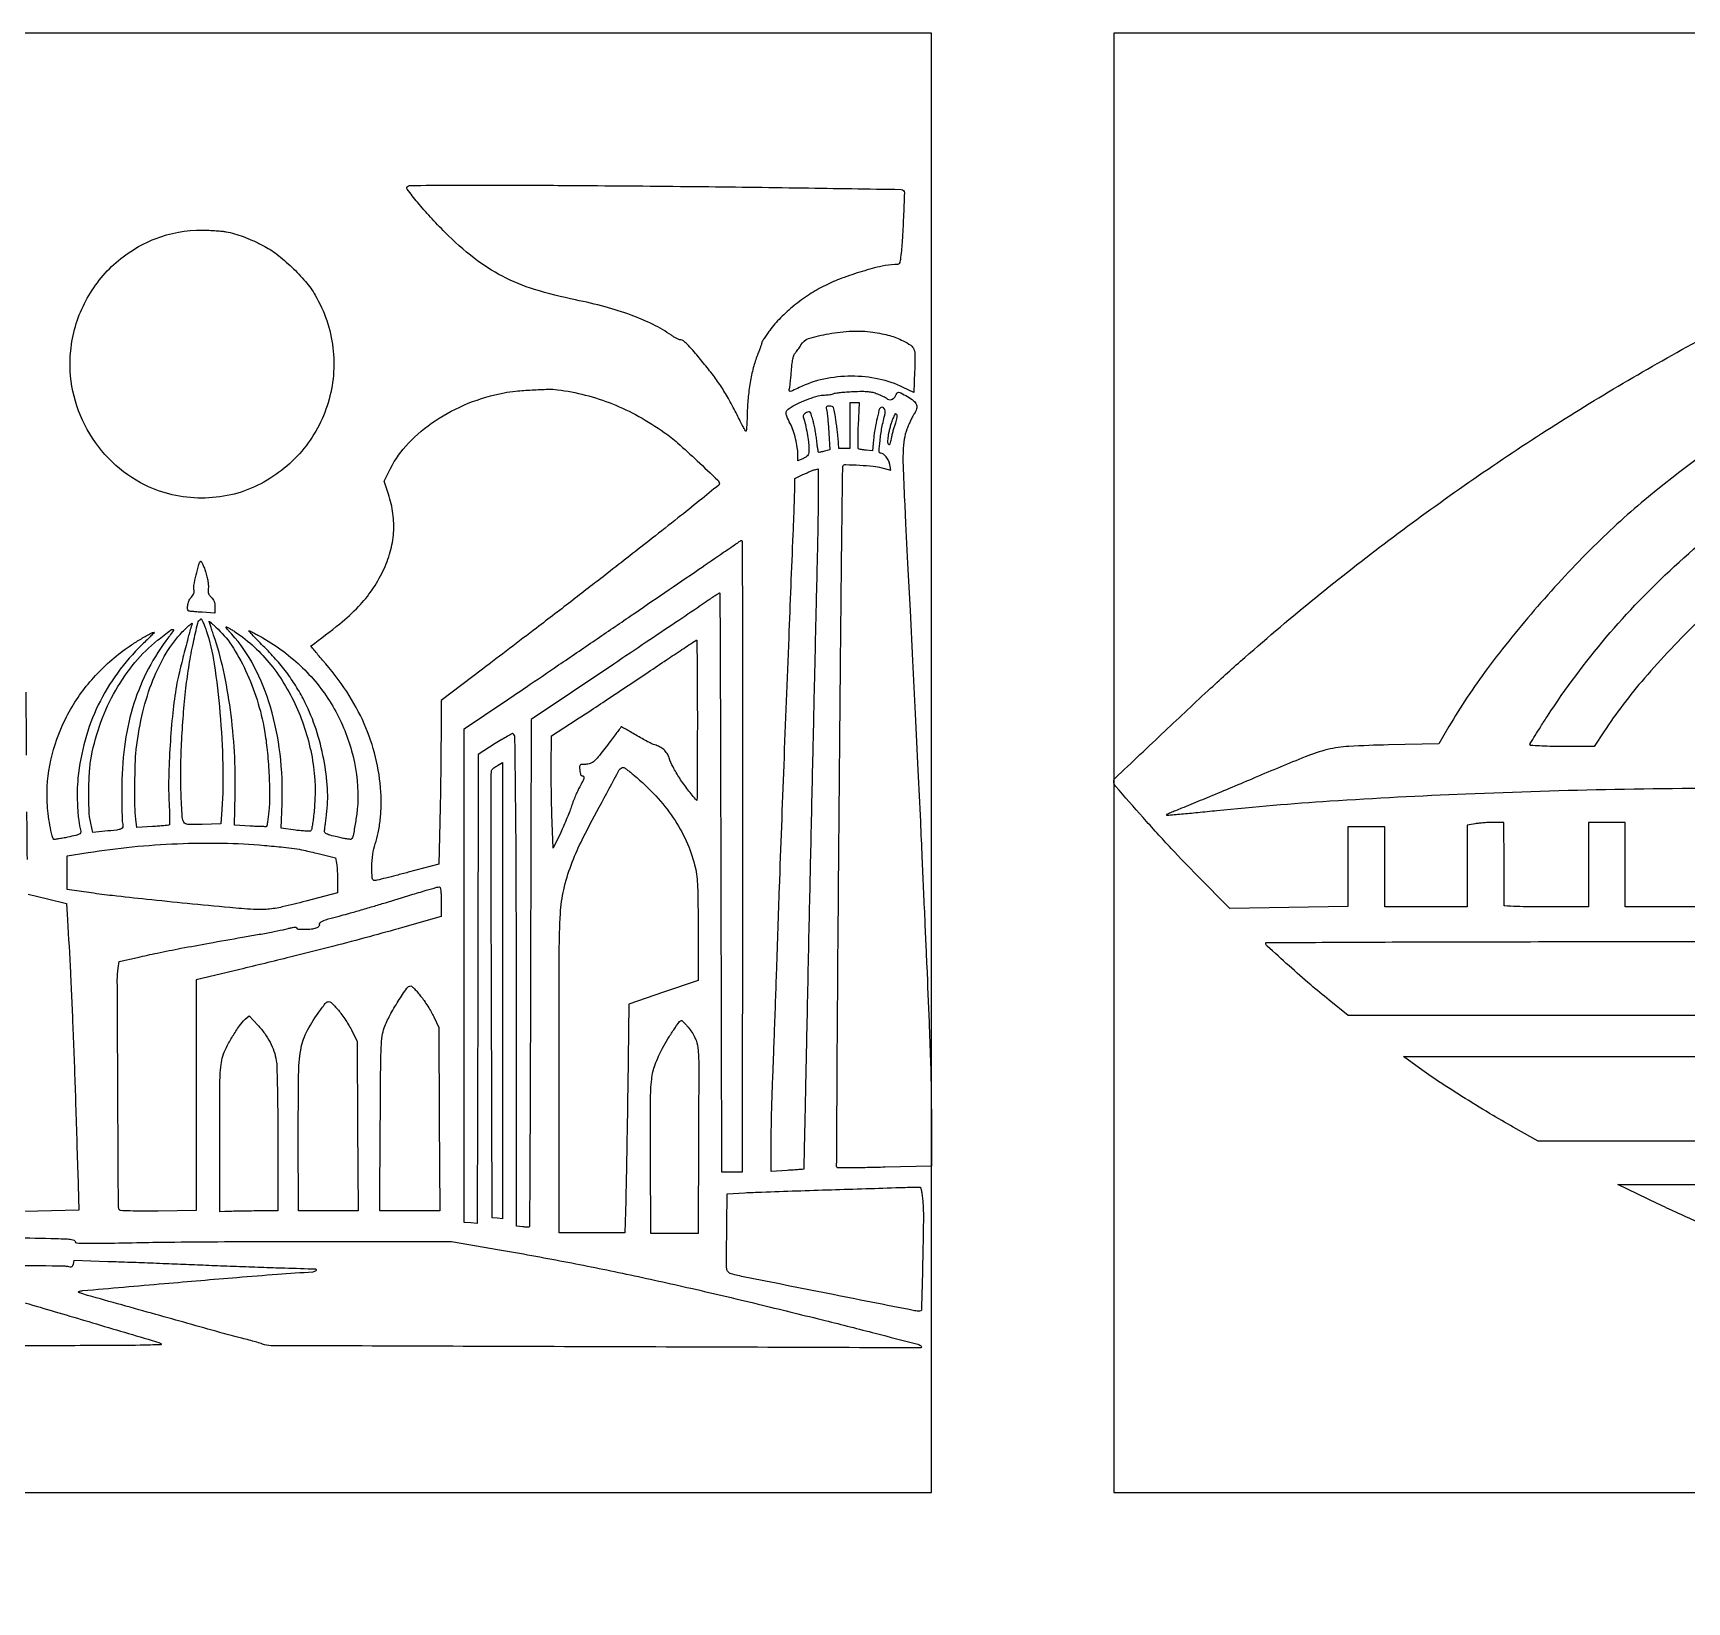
# Model space of a CAD drawing. Header units: millimetres. Extents: x 7 to 202, y 10 to 284.
# Drawn here: x 52.87 to 98.21, y 99 to 142 of the extents above; entities that cross this region are included whole.
import ezdxf

# ---------------------------------------------------------------- set-up
doc = ezdxf.new("R2010")
doc.units = ezdxf.units.MM
doc.layers.add('CUT', color=1, linetype='Continuous')
doc.layers.add('ENGRAVE', color=7, linetype='Continuous')

msp = doc.modelspace()

# ---------------------------------------------------------------- linework, layer by layer
at = {"layer": 'CUT'}
for points in [[(7.5, 102), (77.5, 102), (77.5, 142), (7.5, 142)], [(82.5, 102), (152.5, 102), (152.5, 142), (82.5, 142)]]:
    msp.add_lwpolyline(points, close=True, dxfattribs=at)
at = {"layer": 'ENGRAVE', "extrusion": (0, 0, -1)}
for points in [[(-32.411, 127.361, -0.000002), (-32.398, 124.768, -0.000205)], [(-48.386, 108.961, 0.000371), (-52.359, 108.977, 0.008532), (-53.495, 108.961, 0.004164), (-53.78, 108.95, 0.026624), (-53.923, 108.936, 0.059185), (-54, 108.914, 0.303967), (-54.023, 108.879, -0.395619), (-54.059, 108.841, -0.011395), (-54.306, 108.831, -0.008747), (-54.732, 108.83, -0.000954), (-55.714, 108.848, 0.00264), (-56.593, 108.862, 0.000802), (-57.927, 108.873, 0.000803), (-59.421, 108.881, 0.000876), (-60.872, 108.883), (-64.34, 108.883), (-65.654, 108.654, 0.004207), (-67.425, 108.331, 0.004631), (-69.135, 107.987, 0.004418), (-70.908, 107.597, 0.003229), (-72.869, 107.134, 0.001303), (-74.585, 106.713, 0.002487), (-75.961, 106.364, 0.000529), (-77.128, 106.061, 0.133013), (-77.22, 106.008, 0.669719), (-77.201, 105.963, 0.000018), (-68.269, 105.993, 0.000035), (-59.395, 106.023, 0.092839), (-59.156, 106.069, -0.022414), (-59.085, 106.093, -0.00281), (-58.93, 106.137, -0.003302), (-58.744, 106.188, -0.002733), (-58.546, 106.239, 0.005757), (-57.986, 106.388, 0.000316), (-56.234, 106.878, 0.000119), (-54.364, 107.402, 0.017991), (-54.152, 107.47, 0.040548), (-54.13, 107.48, 0.139874), (-54.119, 107.491, 0.298244), (-54.12, 107.501, 0.144356), (-54.131, 107.509, 0.06465), (-54.235, 107.531, 0.000073), (-56.471, 107.726, 0.000711), (-58.46, 107.896, 0.003621), (-59.567, 107.981, -0.000707), (-60.548, 108.051, -0.14948), (-60.636, 108.085, -0.699696), (-60.625, 108.117, -0.001062), (-59.774, 108.144, 0.001304), (-59.276, 108.16, 0.000579), (-58.62, 108.183, 0.000574), (-57.925, 108.21, 0.000775), (-57.297, 108.235, -0.000645), (-56.676, 108.261, -0.000509), (-56.004, 108.287, -0.000515), (-55.38, 108.31, -0.001276), (-54.923, 108.325), (-53.992, 108.354), (-53.967, 108.258, 0.052298), (-53.949, 108.208, 0.168796), (-53.924, 108.184, 0.136684), (-53.886, 108.178, 0.030087), (-53.821, 108.189, -0.053625), (-53.724, 108.201, -0.000145), (-52.388, 108.217, -0.000889)], [(-98.839, 118.048), (-97.681, 118.048), (-96.524, 118.048), (-96.524, 119.207), (-96.524, 120.366), (-96.019, 120.366), (-95.514, 120.366), (-95.514, 119.207), (-95.514, 118.048), (-94.355, 118.048, 0.003606), (-93.911, 118.052, 0.006064), (-93.539, 118.061, 0.001493), (-93.218, 118.075, 0.447397), (-93.203, 118.093, -0.03894), (-93.206, 118.128, -0.00023), (-93.206, 118.452, -0.000965), (-93.205, 118.821, -0.000614), (-93.203, 119.252), (-93.196, 120.366), (-92.914, 120.365, -0.010606), (-92.79, 120.362, -0.007335), (-92.649, 120.354, -0.0074), (-92.514, 120.342, -0.015033), (-92.409, 120.328), (-92.186, 120.291), (-92.186, 119.17), (-92.186, 118.048), (-91.057, 118.048), (-89.928, 118.048), (-89.928, 119.148), (-89.928, 120.247), (-89.423, 120.247), (-88.918, 120.247), (-88.918, 119.153), (-88.918, 118.06), (-87.298, 118.033), (-85.679, 118.007), (-84.788, 118.906, 0.008136), (-84.075, 119.649, 0.005853), (-83.302, 120.501, 0.001493), (-82.55, 121.355, 0.181739), (-82.5, 121.488, 0.20578), (-82.539, 121.579, 0.000302), (-83.896, 122.865, 0.002739), (-85.153, 124.041, 0.006692), (-86.095, 124.89, 0.018531), (-90.039, 128.099, 0.018287), (-94.226, 131.022, 0.018807), (-98.483, 133.546, 0.023204)], [(-100.749, 131.813, -0.037701), (-97.158, 129.29, -0.024005), (-95.65, 127.924, -0.017934), (-94.119, 126.285, -0.018137), (-92.738, 124.573, -0.028113), (-91.688, 122.992), (-91.41, 122.519), (-90.03, 122.49, -0.008645), (-88.946, 122.448, -0.046182), (-88.361, 122.361, -0.036233), (-87.745, 122.162, -0.004009), (-86.378, 121.595, 0.000744), (-85.738, 121.324, 0.000867), (-85.128, 121.069, 0.000767), (-84.612, 120.855, 0.005252), (-84.357, 120.752, -0.00448), (-84.192, 120.687, -0.007705), (-84.057, 120.629, -0.002595), (-83.944, 120.578, -0.522627), (-83.942, 120.567, -0.222203), (-83.959, 120.561, -0.000229), (-84.355, 120.597, -0.002098), (-84.8, 120.639, -0.001279), (-85.324, 120.692, 0.009849), (-88.425, 120.953, 0.005753), (-92.15, 121.15, 0.00537), (-96.237, 121.274, 0.004893), (-100.454, 121.316, 0.008827)], [(-98.537, 125.897, -0.0205), (-97.048, 124.317, -0.033163), (-95.933, 122.846), (-95.669, 122.446), (-94.789, 122.446, 0.005204), (-94.452, 122.449, 0.008661), (-94.168, 122.46, 0.002986), (-93.928, 122.475, 0.394607), (-93.909, 122.495, 0.13695), (-93.919, 122.529, 0.001407), (-94.051, 122.746, 0.004406), (-94.207, 122.995, 0.002831), (-94.392, 123.282, 0.062229), (-97.866, 127.379, 0.052882), (-102.426, 130.756, 0.051263)], [(-51.099, 109.717, 0.000012), (-51.094, 111.935, 0.000462)], [(-104.832, 115.077), (-96.877, 115.077), (-88.923, 115.077), (-88.4, 115.496, 0.008847), (-87.898, 115.913, 0.005029), (-87.305, 116.434, 0.00107), (-86.703, 116.977, 0.184758), (-86.664, 117.053, 0.44372), (-86.681, 117.071, 0.000023), (-89.382, 117.085, 0.000753), (-92.371, 117.094, 0.000451), (-95.922, 117.098), (-105.185, 117.098)], [(-52.673, 123.938, -0.000476), (-52.681, 122.206, -0.000662)], [(-52.692, 120.655, -0.000402), (-52.704, 119.348, -0.008525)], [(-52.739, 118.398), (-53.262, 118.27), (-53.786, 118.141), (-53.814, 117.691, 0.002863), (-53.893, 116.249, 0.00222), (-53.963, 114.679, 0.001919), (-54.029, 112.889, 0.001168), (-54.093, 110.774), (-54.122, 109.736), (-52.626, 109.704, 0.001436)], [(-117.497, 111.631), (-94.138, 111.631), (-93.533, 111.965, 0.008734), (-92.897, 112.332, 0.004855), (-92.135, 112.799, 0.004805), (-91.403, 113.267, 0.012002), (-90.881, 113.627), (-90.438, 113.948), (-99.08, 113.948)]]:
    msp.add_lwpolyline(points, format="xyb", dxfattribs=at)
for points in [[(-67.722, 137.824, 0.000824), (-71.031, 137.795, 0.001184), (-73.961, 137.757, 0.000075), (-76.667, 137.716, 0.194896), (-76.735, 137.687, 0.208897), (-76.76, 137.621, 0.001224), (-76.733, 136.949, 0.00557), (-76.699, 136.317, 0.014253), (-76.656, 135.86, 0.012953), (-76.637, 135.734, 0.123266), (-76.615, 135.684, 0.188362), (-76.576, 135.661, 0.038592), (-76.494, 135.654, -0.056389), (-76.148, 135.613, -0.014612), (-75.605, 135.468, -0.015535), (-75.041, 135.28, -0.027719), (-74.592, 135.086, -0.02811), (-74.153, 134.834, -0.026066), (-73.734, 134.53, -0.026834), (-73.362, 134.194, -0.036341), (-73.067, 133.851, -0.006197), (-72.983, 133.735, -0.009049), (-72.912, 133.63, -0.00517), (-72.855, 133.541, -0.13997), (-72.848, 133.514, 0.079211), (-72.843, 133.488, 0.004842), (-72.817, 133.41, 0.007113), (-72.784, 133.319, 0.005199), (-72.744, 133.218, -0.030494), (-72.63, 132.876, -0.020447), (-72.539, 132.474, -0.019577), (-72.477, 132.042, -0.020135), (-72.45, 131.611, 0.004039), (-72.444, 131.411, 0.006718), (-72.435, 131.242, 0.001807), (-72.425, 131.098, 0.392828), (-72.416, 131.089, 0.272544), (-72.403, 131.097, 0.001652), (-72.335, 131.221, 0.006087), (-72.258, 131.366, 0.003765), (-72.17, 131.538, -0.011566), (-71.957, 131.944, -0.017057), (-71.749, 132.289, -0.017331), (-71.521, 132.615, -0.012513), (-71.245, 132.963, -0.002812), (-70.955, 133.307, -0.018056), (-70.801, 133.474, -0.034381), (-70.7, 133.563, -0.165102), (-70.628, 133.588, 0.09879), (-70.59, 133.595, 0.017779), (-70.524, 133.626, 0.018565), (-70.448, 133.667, 0.015851), (-70.371, 133.717, -0.036588), (-69.868, 134.011, -0.025689), (-69.265, 134.27, -0.022671), (-68.559, 134.495, -0.015728), (-67.743, 134.687, 0.024697), (-66.617, 134.974, 0.044618), (-65.737, 135.333, 0.046808), (-64.963, 135.83, 0.030376), (-64.166, 136.536, 0.010697), (-63.762, 136.958, 0.013925), (-63.412, 137.362, 0.006689), (-63.126, 137.72, 0.377897), (-63.131, 137.799, 0.197198), (-63.191, 137.824, 0.000295), (-64.416, 137.832, 0.002122), (-65.863, 137.833, 0.001016)], [(-58.155, 136.556, 0.020575), (-58.394, 136.499, 0.019801), (-58.631, 136.422, 0.017737), (-58.884, 136.318, 0.011183), (-59.171, 136.18, 0.046398), (-59.55, 135.94, 0.025972), (-59.964, 135.585, 0.025938), (-60.341, 135.188, 0.044446), (-60.605, 134.815, 0.102456), (-61.09, 133.376, 0.103962), (-60.96, 131.87, 0.103726), (-60.234, 130.542, 0.101545), (-59.03, 129.605, 0.059661), (-58.289, 129.343, 0.055529), (-57.488, 129.255, 0.055454), (-56.686, 129.345, 0.059162), (-55.942, 129.609, 0.077087), (-55.035, 130.247, 0.074631), (-54.353, 131.136, 0.074636), (-53.961, 132.186, 0.077116), (-53.901, 133.293, 0.091313), (-54.276, 134.585, 0.0916), (-55.086, 135.657, 0.092575), (-56.217, 136.361, 0.095722), (-57.512, 136.598, 0.006971), (-57.699, 136.594, 0.006824), (-57.888, 136.584, 0.006744), (-58.053, 136.571, 0.025459)], [(-75.889, 133.804, 0.013419), (-76.141, 133.761, 0.020759), (-76.355, 133.71, 0.023161), (-76.545, 133.646, 0.024924), (-76.724, 133.566, 0.035141), (-76.932, 133.442, 0.151804), (-77.019, 133.329, 0.091814), (-77.049, 133.158, 0.008506), (-77.039, 132.726), (-77.014, 132.145), (-76.729, 132.285, -0.062547), (-76.056, 132.518, -0.052295), (-75.304, 132.596, -0.052171), (-74.55, 132.516, -0.061487), (-73.872, 132.282, 0.003885), (-73.694, 132.197, 0.060858), (-73.63, 132.175, 0.368381), (-73.607, 132.189, 0.150487), (-73.604, 132.229, -0.029478), (-73.615, 132.284, -0.003169), (-73.63, 132.415, -0.003889), (-73.646, 132.57, -0.003122), (-73.661, 132.738, 0.008244), (-73.683, 132.955, 0.028986), (-73.707, 133.092, 0.045875), (-73.739, 133.186, 0.080912), (-73.784, 133.255, -0.018459), (-73.821, 133.299, -0.012094), (-73.86, 133.352, -0.012171), (-73.897, 133.406, -0.022765), (-73.923, 133.451, 0.20218), (-74.134, 133.627, 0.029739), (-74.686, 133.761, 0.033233), (-75.32, 133.831, 0.046217)], [(-67.248, 132.226, 0.032462), (-68.011, 132.08, 0.031872), (-68.753, 131.837, 0.031137), (-69.475, 131.495, 0.028026), (-70.175, 131.055, 0.026427), (-70.542, 130.765, 0.007552), (-71.08, 130.276, 0.00241), (-71.64, 129.747, 0.204895), (-71.685, 129.641, 0.226138), (-71.67, 129.611, 0.000292), (-71.144, 129.185, 0.002386), (-70.549, 128.709, 0.001457), (-69.843, 128.152, 0.00063), (-68.614, 127.192, 0.001402), (-67.676, 126.464, 0.001253), (-66.672, 125.694, 0.000411), (-65.19, 124.566), (-64.06, 123.708), (-64.054, 122.606, 0.001483), (-64.05, 122.102, 0.000846), (-64.043, 121.493, 0.000845), (-64.033, 120.88, 0.001402), (-64.022, 120.363), (-63.995, 119.222), (-63.155, 118.998, 0.001768), (-62.828, 118.913, 0.002606), (-62.54, 118.84, 0.0012), (-62.294, 118.78, 0.049581), (-62.24, 118.772, 0.401252), (-62.17, 118.834, 0.02332), (-62.158, 119.146, 0.030128), (-62.183, 119.493, 0.050375), (-62.25, 119.778, -0.033749), (-62.332, 120.081, -0.021537), (-62.387, 120.442, -0.020793), (-62.414, 120.826, -0.02306), (-62.407, 121.197, -0.043338), (-62.26, 122.157, -0.044495), (-61.95, 123.069, -0.0424), (-61.468, 123.949, -0.033189), (-60.807, 124.815, 0.003446), (-60.681, 124.961, 0.00577), (-60.578, 125.086, 0.001341), (-60.49, 125.195, 0.427051), (-60.491, 125.205, -0.011608), (-61.278, 125.81, -0.031507), (-61.796, 126.285, -0.04139), (-62.164, 126.737, -0.038358), (-62.463, 127.255, -0.042844), (-62.662, 127.781, -0.051084), (-62.754, 128.304, -0.051773), (-62.737, 128.828, -0.046001), (-62.614, 129.359), (-62.497, 129.714), (-62.672, 130.068, 0.077486), (-63.16, 130.758, 0.05337), (-63.897, 131.372, 0.050259), (-64.801, 131.852, 0.049958), (-65.784, 132.142, 0.023767), (-66.101, 132.187, 0.008886), (-66.55, 132.22, 0.008218), (-66.99, 132.238, 0.036779)], [(-76.02, 132.113, 0.009124), (-76.103, 132.078, 0.011023), (-76.18, 132.043, 0.009744), (-76.243, 132.011, 0.070864), (-76.27, 131.991, -0.130716), (-76.332, 131.956, -0.131297), (-76.403, 131.956, -0.12038), (-76.47, 131.993, -0.099505), (-76.517, 132.058, 0.04166), (-76.561, 132.137, 0.267498), (-76.6, 132.156, 0.108403), (-76.659, 132.139, 0.004998), (-76.842, 132.036, 0.040316), (-77.009, 131.922, 0.127829), (-77.088, 131.814, 0.167739), (-77.094, 131.7, 0.083787), (-77.03, 131.568, -0.032743), (-76.987, 131.499, -0.010326), (-76.933, 131.391, -0.010264), (-76.877, 131.268, -0.011215), (-76.828, 131.146, -0.050387), (-76.753, 130.867, -0.032637), (-76.722, 130.535, -0.016902), (-76.725, 130.03, -0.002848), (-76.768, 129.065), (-76.793, 128.555), (-76.848, 127.465), (-76.913, 126.173), (-76.982, 124.8, 0.00033), (-77.054, 123.344, 0.000277), (-77.129, 121.799, 0.000279), (-77.196, 120.388, 0.00077), (-77.241, 119.394, -0.000029), (-77.277, 118.563, -0.000027), (-77.315, 117.703, -0.000027), (-77.349, 116.934, -0.000085), (-77.371, 116.422, 0.000885), (-77.436, 114.889, 0.002704), (-77.473, 113.849, 0.003698), (-77.492, 113.006, 0.003568), (-77.499, 112.153), (-77.5, 110.943), (-76.227, 110.913, 0.001437), (-75.737, 110.903, 0.002313), (-75.32, 110.898, 0.000395), (-74.951, 110.895, 0.140827), (-74.924, 110.902, 0.261668), (-74.901, 110.945, 0.000043), (-74.917, 113.714, 0.000657), (-74.944, 117.492, 0.00014), (-75.002, 124.068, 0.000293), (-75.024, 126.39, 0.000486), (-75.046, 128.348, 0.000014), (-75.068, 130.121, 0.180276), (-75.076, 130.142, 0.222406), (-75.149, 130.173, 0.005118), (-75.536, 130.157, 0.011414), (-75.907, 130.13, 0.043134), (-76.137, 130.088), (-76.388, 130.018), (-76.36, 130.177, -0.071569), (-76.325, 130.281, -0.053601), (-76.259, 130.383, -0.056459), (-76.182, 130.46, -0.160438), (-76.111, 130.485, 0.421266), (-76.066, 130.534, 0.013819), (-76.09, 130.829, 0.020137), (-76.143, 131.185, 0.015094), (-76.23, 131.573, -0.11491), (-76.231, 131.649, -0.124161), (-76.199, 131.715, -0.179559), (-76.149, 131.744, -0.240381), (-76.099, 131.728, -0.139275), (-76.062, 131.661, -0.005127), (-75.998, 131.377, -0.010286), (-75.942, 131.086, -0.020216), (-75.912, 130.852), (-75.885, 130.551), (-75.712, 130.566, 0.010226), (-75.644, 130.573, 0.012529), (-75.58, 130.583, 0.011038), (-75.527, 130.594, 0.082925), (-75.503, 130.603, 0.25412), (-75.49, 130.627, 0.003616), (-75.487, 130.801, 0.008981), (-75.489, 131.006, 0.005673), (-75.498, 131.245), (-75.529, 131.865), (-75.394, 131.865), (-75.26, 131.865), (-75.26, 131.24), (-75.26, 130.615), (-75.113, 130.615), (-74.965, 130.615), (-74.94, 130.906, -0.005561), (-74.927, 131.039, -0.003244), (-74.908, 131.197, -0.003243), (-74.887, 131.355, -0.005486), (-74.868, 131.488, -0.00769), (-74.837, 131.664, -0.075721), (-74.812, 131.734, -0.181618), (-74.775, 131.767, -0.090513), (-74.712, 131.778, -0.03609), (-74.65, 131.774, -0.229558), (-74.624, 131.757, -0.164965), (-74.618, 131.722, -0.017313), (-74.631, 131.638, 0.022957), (-74.644, 131.557, 0.004079), (-74.659, 131.404, 0.004404), (-74.674, 131.225, 0.003957), (-74.686, 131.038), (-74.713, 130.578), (-74.566, 130.539, 0.009757), (-74.509, 130.524, 0.01447), (-74.459, 130.514, 0.009524), (-74.417, 130.508, 0.205061), (-74.405, 130.511, 0.184294), (-74.398, 130.523, 0.002177), (-74.383, 130.614, 0.00622), (-74.368, 130.721, 0.003981), (-74.354, 130.845, -0.010931), (-74.335, 130.985, -0.007736), (-74.308, 131.142, -0.007812), (-74.277, 131.291, -0.016331), (-74.248, 131.405, -0.007377), (-74.201, 131.557, -0.107739), (-74.173, 131.606, -0.260958), (-74.137, 131.618, -0.058954), (-74.072, 131.597, -0.046458), (-74.029, 131.572, -0.081948), (-74, 131.543, -0.105305), (-73.986, 131.512, -0.127673), (-73.987, 131.48, 0.017801), (-74.043, 131.272, 0.012046), (-74.093, 131.03, 0.011973), (-74.128, 130.8, 0.031742), (-74.139, 130.634, 0.015441), (-74.136, 130.5, 0.105075), (-74.118, 130.437, 0.13269), (-74.078, 130.393, 0.030145), (-73.989, 130.344), (-73.838, 130.272), (-73.838, 130.456, -0.040686), (-73.823, 130.644, -0.020564), (-73.775, 130.877, -0.020522), (-73.707, 131.109, -0.03508), (-73.629, 131.295, 0.013028), (-73.532, 131.5, 0.117719), (-73.515, 131.596, 0.194243), (-73.548, 131.667, 0.047309), (-73.653, 131.748, 0.032103), (-73.873, 131.867, 0.021281), (-74.138, 131.976, 0.020836), (-74.393, 132.056, 0.066066), (-74.57, 132.08, -0.018843), (-74.644, 132.083, -0.018488), (-74.718, 132.091, -0.018732), (-74.782, 132.103, -0.064036), (-74.821, 132.118, 0.086311), (-74.871, 132.134, 0.007002), (-75.007, 132.15, 0.009258), (-75.171, 132.165, 0.006984), (-75.352, 132.175, 0.00756), (-75.602, 132.182, 0.026378), (-75.763, 132.175, 0.037529), (-75.89, 132.154, 0.03229)], [(-76.411, 131.352, -0.014378), (-76.381, 131.257, -0.009432), (-76.351, 131.146, -0.009492), (-76.326, 131.037, -0.017966), (-76.31, 130.948, -0.028264), (-76.297, 130.789, -0.24811), (-76.328, 130.728, -0.509541), (-76.369, 130.742, -0.034918), (-76.403, 130.882, 0.01568), (-76.42, 130.967, 0.007476), (-76.447, 131.076, 0.007403), (-76.479, 131.189, 0.010442), (-76.511, 131.288, -0.014229), (-76.553, 131.423, -0.06754), (-76.564, 131.503, -0.173243), (-76.549, 131.545, -0.226072), (-76.512, 131.563, -0.278164), (-76.499, 131.555, -0.010052), (-76.472, 131.501, -0.01587), (-76.442, 131.433, -0.010156)], [(-74.398, 129.444, 0.003548), (-74.395, 129.101, 0.000754), (-74.386, 128.503, 0.000789), (-74.372, 127.81, 0.00075), (-74.356, 127.105, -0.00017), (-74.337, 126.301, -0.000088), (-74.314, 125.299, -0.000088), (-74.29, 124.271, -0.000134), (-74.27, 123.378, 0.000009), (-74.249, 122.41, 0.000004), (-74.22, 121.122, 0.000004), (-74.19, 119.754, 0.000005), (-74.162, 118.511, -0.000155), (-74.134, 117.24, -0.000103), (-74.103, 115.785, -0.000104), (-74.074, 114.376, -0.000205), (-74.051, 113.255, 0.000268), (-74.032, 112.338, 0.000446), (-74.015, 111.565, 0.00001), (-73.999, 110.865, 0.24062), (-73.996, 110.86, 0.133362), (-73.99, 110.858, 0.000175), (-73.862, 110.848, 0.001496), (-73.717, 110.838, 0.000919), (-73.548, 110.827), (-73.106, 110.8), (-73.107, 111.586, 0.003885), (-73.11, 111.955, 0.001962), (-73.119, 112.42, 0.001949), (-73.133, 112.9, 0.002899), (-73.149, 113.32, -0.001497), (-73.169, 113.82, -0.000425), (-73.197, 114.597, -0.000428), (-73.228, 115.474, -0.000453), (-73.257, 116.335, 0.001089), (-73.334, 118.575, 0.00034), (-73.459, 121.936, 0.000352), (-73.595, 125.432, 0.00067), (-73.71, 128.246, -0.001003), (-73.726, 128.653, -0.001176), (-73.74, 129.039, -0.001034), (-73.75, 129.366, -0.007265), (-73.752, 129.525), (-73.752, 129.791), (-73.978, 129.898, 0.005835), (-74.072, 129.941, 0.005868), (-74.167, 129.982, 0.005743), (-74.25, 130.016, 0.023366), (-74.302, 130.033), (-74.398, 130.061)], [(-72.32, 119.45), (-72.309, 110.778), (-72.029, 110.778), (-71.749, 110.778), (-71.734, 118.705, -0.000196), (-71.728, 121.745, -0.000326), (-71.719, 124.307, -0.000006), (-71.71, 126.631, -0.194868), (-71.703, 126.648, -0.346355), (-71.689, 126.65, -0.00356), (-71.599, 126.595, -0.009419), (-71.495, 126.528, -0.005749), (-71.373, 126.445, 0.004404), (-71.159, 126.298, 0.000243), (-70.486, 125.843, 0.000376), (-69.683, 125.303, 0.000275), (-68.791, 124.705), (-66.523, 123.185), (-66.508, 116.242, 0.00029), (-66.501, 113.579, 0.000482), (-66.492, 111.333, 0.000013), (-66.481, 109.3, 0.213837), (-66.472, 109.28, 0.170314), (-66.456, 109.274, 0.013589), (-66.41, 109.273, 0.017167), (-66.353, 109.275, 0.012291), (-66.289, 109.282), (-66.128, 109.302), (-66.124, 115.08, -0.000577), (-66.117, 118.696, -0.002132), (-66.101, 120.98, -0.000455), (-66.08, 122.691, -0.195458), (-66.035, 122.796, -0.328286), (-66.013, 122.799, -0.004329), (-65.879, 122.728, -0.010361), (-65.722, 122.637, -0.006375), (-65.54, 122.525), (-65.072, 122.227), (-65.061, 115.8), (-65.05, 109.374), (-64.868, 109.387), (-64.685, 109.4), (-64.685, 116.163), (-64.685, 122.926), (-65.805, 123.68, -0.000934), (-66.389, 124.075, -0.000278), (-67.279, 124.68, -0.000279), (-68.278, 125.36, -0.000302), (-69.251, 126.024, 0.000018), (-71.126, 127.307, 0.000245), (-71.803, 127.768, 0.000288), (-72.189, 128.032, 0.011094), (-72.277, 128.089, 0.585278), (-72.309, 128.071, 0.000207), (-72.318, 126.381, 0.001325), (-72.324, 123.969, 0.000235)], [(-57.596, 127.24, 0.014987), (-57.636, 127.1, 0.019265), (-57.663, 126.969, 0.021174), (-57.677, 126.857, 0.057347), (-57.675, 126.777, -0.036426), (-57.669, 126.699, -0.081088), (-57.678, 126.641, -0.083883), (-57.705, 126.59, -0.041134), (-57.755, 126.536, 0.049976), (-57.802, 126.482, 0.063745), (-57.834, 126.424, 0.058243), (-57.851, 126.356, 0.033633), (-57.857, 126.271), (-57.857, 126.1), (-57.502, 126.124, 0.003814), (-57.364, 126.134, 0.005875), (-57.245, 126.145, 0.002228), (-57.144, 126.156, 0.152983), (-57.128, 126.163, 0.221184), (-57.102, 126.222, 0.047444), (-57.115, 126.337, 0.048001), (-57.153, 126.457, 0.088365), (-57.209, 126.543, -0.036868), (-57.253, 126.596, -0.066213), (-57.278, 126.647, -0.077426), (-57.288, 126.696, -0.072905), (-57.282, 126.747, 0.113485), (-57.278, 126.859, 0.009398), (-57.34, 127.147, 0.009035), (-57.413, 127.432, 0.122093), (-57.466, 127.525, 0.509056), (-57.483, 127.523, 0.018481), (-57.517, 127.455, 0.020459), (-57.556, 127.36, 0.011164)], [(-56.511, 125.342, -0.044035), (-55.975, 124.465, -0.043257), (-55.597, 123.504, -0.040651), (-55.374, 122.437, -0.031067), (-55.299, 121.246, -0.003403), (-55.301, 120.924, -0.004656), (-55.307, 120.635, -0.003073), (-55.316, 120.392, -0.053465), (-55.328, 120.314, 0.137333), (-55.327, 120.233, 0.232179), (-55.282, 120.185, 0.065199), (-55.163, 120.156, 0.005002), (-54.835, 120.123), (-54.505, 120.093), (-54.451, 120.347, 0.042662), (-54.406, 120.698, 0.013116), (-54.397, 121.232, 0.013529), (-54.418, 121.778, 0.03177), (-54.47, 122.183, 0.040416), (-54.73, 123.117, 0.04161), (-55.136, 123.987, 0.043155), (-55.663, 124.748, 0.051943), (-56.285, 125.357, 0.002061), (-56.64, 125.637, 0.184521), (-56.703, 125.656, 0.587314), (-56.718, 125.626, 0.004128)], [(-57.232, 125.812, -0.013558), (-57.135, 125.486, -0.003431), (-56.996, 124.951, -0.003288), (-56.865, 124.417, -0.015953), (-56.802, 124.111, -0.016947), (-56.7, 123.37, -0.00994), (-56.626, 122.479, -0.009955), (-56.588, 121.596, -0.019), (-56.599, 120.887, 0.004579), (-56.609, 120.665, 0.007325), (-56.612, 120.476, 0.002427), (-56.612, 120.313, 0.258839), (-56.602, 120.295, 0.112165), (-56.58, 120.287, 0.002033), (-56.457, 120.275, 0.004939), (-56.312, 120.262, 0.003265), (-56.146, 120.25), (-55.717, 120.222), (-55.689, 120.454, 0.025947), (-55.664, 120.817, 0.006026), (-55.662, 121.428, 0.006224), (-55.675, 122.042, 0.022478), (-55.705, 122.432, 0.028298), (-55.881, 123.399, 0.035731), (-56.156, 124.265, 0.039449), (-56.52, 125.003, 0.056104), (-56.962, 125.585, 0.008443), (-57.074, 125.7, 0.019259), (-57.164, 125.781, 0.036692), (-57.22, 125.822, 0.698339)], [(-57.615, 125.63, 0.042636), (-57.835, 124.709, 0.01542), (-57.993, 123.372, 0.01559), (-58.073, 121.95, 0.023908), (-58.044, 120.717), (-58.017, 120.325), (-57.508, 120.312, 0.014024), (-57.114, 120.312, 0.242878), (-57.005, 120.373, 0.134358), (-56.958, 120.514, 0.003471), (-56.927, 121.184, 0.013623), (-56.919, 121.798, 0.008026), (-56.942, 122.532, 0.007764), (-56.991, 123.306, 0.008809), (-57.062, 124.046, 0.011582), (-57.149, 124.683, 0.012728), (-57.264, 125.294, 0.00685), (-57.386, 125.828, 0.197298), (-57.467, 125.94, 0.426897), (-57.487, 125.935, 0.015905), (-57.526, 125.859, 0.020205), (-57.57, 125.756, 0.011706)], [(-57.885, 125.715, 0.064258), (-58.308, 125.223, 0.035471), (-58.696, 124.529, 0.033323), (-59.011, 123.722, 0.033613), (-59.215, 122.883, 0.017677), (-59.288, 122.348, 0.011325), (-59.337, 121.722, 0.01124), (-59.356, 121.126, 0.029097), (-59.336, 120.696, 0.003766), (-59.317, 120.533, 0.005828), (-59.298, 120.393, 0.002131), (-59.28, 120.273, 0.159432), (-59.272, 120.256, 0.200428), (-59.254, 120.248, 0.00249), (-59.131, 120.25, 0.006874), (-58.987, 120.254, 0.00439), (-58.82, 120.263), (-58.388, 120.289), (-58.408, 121.135, -0.019743), (-58.39, 122.296, -0.019727), (-58.281, 123.453, -0.020564), (-58.088, 124.542, -0.028237), (-57.82, 125.5, 0.001599), (-57.772, 125.645, 0.002692), (-57.732, 125.766, 0.00031), (-57.697, 125.874, 0.513477), (-57.699, 125.877, 0.175749), (-57.704, 125.875, 0.000539), (-57.757, 125.829, 0.00297), (-57.816, 125.777, 0.001842)], [(-58.417, 125.582, 0.079777), (-59.388, 124.687, 0.063825), (-60.119, 123.464, 0.062182), (-60.533, 122.063, 0.067534), (-60.573, 120.642, 0.005817), (-60.551, 120.458, 0.00863), (-60.527, 120.298, 0.004563), (-60.504, 120.164, 0.149752), (-60.489, 120.135, 0.203243), (-60.461, 120.124, 0.008447), (-60.351, 120.126, 0.013469), (-60.217, 120.136, 0.009037), (-60.065, 120.153), (-59.675, 120.205), (-59.698, 120.881, -0.038024), (-59.642, 122.247, -0.04307), (-59.377, 123.53, -0.046656), (-58.927, 124.649, -0.06728), (-58.316, 125.522, 0.00891), (-58.252, 125.594, 0.014707), (-58.201, 125.657, 0.008371), (-58.162, 125.71, 0.36918), (-58.163, 125.723, 0.324177), (-58.177, 125.725, 0.006138), (-58.245, 125.689, 0.012415), (-58.325, 125.642, 0.007679)], [(-59.171, 125.421, 0.063445), (-60.258, 124.604, 0.066424), (-61.086, 123.552, 0.067153), (-61.602, 122.331, 0.067264), (-61.776, 121.017, 0.027211), (-61.759, 120.729, 0.012912), (-61.708, 120.36, 0.007331), (-61.644, 120.002, 0.149313), (-61.593, 119.906, 0.232257), (-61.571, 119.899, 0.006365), (-61.47, 119.913, 0.011893), (-61.348, 119.935, 0.007725), (-61.209, 119.966, 0.007153), (-61.014, 120.014, 0.045774), (-60.919, 120.049, 0.113632), (-60.873, 120.086, 0.200081), (-60.86, 120.131, 0.002862), (-60.866, 120.181, 0.00032), (-60.881, 120.296, 0.000389), (-60.898, 120.432, 0.000315), (-60.917, 120.578, -0.047964), (-60.942, 121.291, -0.032196), (-60.839, 122.1, -0.03137), (-60.628, 122.918, -0.036836), (-60.324, 123.658, -0.020977), (-60.103, 124.058, -0.021562), (-59.851, 124.434, -0.020972), (-59.561, 124.797, -0.01771), (-59.226, 125.155, 0.00329), (-59.049, 125.333, 0.005797), (-58.907, 125.482, 0.001933), (-58.789, 125.609, 0.656696), (-58.793, 125.618, 0.115605), (-58.816, 125.613, 0.002541), (-58.918, 125.56, 0.005648), (-59.036, 125.497, 0.003769)], [(-55.864, 125.242, -0.043173), (-55.183, 124.46, -0.045277), (-54.659, 123.584, -0.044966), (-54.297, 122.623, -0.041469), (-54.101, 121.586, -0.022715), (-54.08, 121.22, -0.016182), (-54.088, 120.809, -0.016356), (-54.121, 120.42, -0.035681), (-54.177, 120.126, 0.181082), (-54.172, 120.076, 0.170957), (-54.136, 120.04, 0.053056), (-54.046, 120.01, 0.005427), (-53.827, 119.962, 0.003645), (-53.682, 119.933, 0.005877), (-53.559, 119.911, 0.001583), (-53.453, 119.894, 0.259052), (-53.442, 119.898, 0.124129), (-53.391, 119.999, 0.010378), (-53.332, 120.288, 0.014656), (-53.283, 120.609, 0.018856), (-53.258, 120.907, 0.065653), (-53.358, 122.071, 0.061729), (-53.755, 123.195, 0.06012), (-54.427, 124.214, 0.056519), (-55.335, 125.069, 0.016117), (-55.567, 125.23, 0.010835), (-55.841, 125.401, 0.006019), (-56.106, 125.553, 0.128191), (-56.192, 125.575, 0.663497), (-56.194, 125.57, 0.00102), (-56.103, 125.477, 0.004197), (-55.996, 125.37, 0.002416)], [(-71.082, 123.156, 0.000699), (-71.08, 122.312, 0.001181), (-71.077, 121.605, 0.000083), (-71.072, 120.972, 0.681187), (-71.065, 120.97, 0.021983), (-70.823, 121.259, 0.019976), (-70.598, 121.577, 0.020811), (-70.417, 121.885, 0.044519), (-70.309, 122.139, -0.070081), (-70.251, 122.258, -0.063467), (-70.162, 122.36, -0.061837), (-70.047, 122.439, -0.060301), (-69.915, 122.488, 0.054083), (-69.85, 122.511, 0.007048), (-69.719, 122.578, 0.008138), (-69.565, 122.661, 0.006723), (-69.404, 122.755, -0.003394), (-69.249, 122.846, -0.005597), (-69.118, 122.921, -0.001279), (-69.003, 122.984, -0.348607), (-68.992, 122.982, -0.020185), (-68.984, 122.972, -0.000093), (-68.899, 122.859, -0.00044), (-68.802, 122.731, -0.000278), (-68.689, 122.582, 0.004452), (-68.399, 122.203, 0.040861), (-68.259, 122.05, 0.097435), (-68.146, 121.981, 0.089409), (-68.012, 121.957, -0.01538), (-67.905, 121.954, -0.189589), (-67.868, 121.937, -0.196397), (-67.854, 121.9, -0.016671), (-67.859, 121.795, -0.025353), (-67.868, 121.728, -0.058919), (-67.883, 121.68, -0.096824), (-67.903, 121.651, -0.24544), (-67.926, 121.645, 0.285993), (-67.964, 121.631, 0.223246), (-67.973, 121.587, 0.060438), (-67.94, 121.495, 0.011492), (-67.856, 121.338, -0.018053), (-67.802, 121.232, -0.009036), (-67.74, 121.095, -0.008959), (-67.681, 120.951, -0.013075), (-67.636, 120.821, 0.013172), (-67.584, 120.678, 0.005344), (-67.508, 120.485, 0.005283), (-67.42, 120.279, 0.006696), (-67.335, 120.091), (-67.132, 119.656), (-67.102, 120.343, 0.004597), (-67.091, 120.667, 0.00227), (-67.082, 121.079, 0.002252), (-67.077, 121.507, 0.00329), (-67.077, 121.883), (-67.082, 122.736), (-67.757, 123.174, -0.002004), (-68.104, 123.4, -0.000642), (-68.617, 123.74, -0.00064), (-69.187, 124.119, -0.000716), (-69.735, 124.486, 0.000729), (-70.236, 124.821, 0.001195), (-70.661, 125.103, 0.000103), (-71.043, 125.355, 0.146795), (-71.06, 125.36, 0.411191), (-71.069, 125.351, 0.000097), (-71.075, 124.713, 0.001554), (-71.08, 124.001, 0.000931)], [(-65.74, 115.754), (-65.74, 109.502), (-65.6, 109.516), (-65.46, 109.529), (-65.438, 115.646, 0.000446), (-65.432, 117.995, 0.000737), (-65.432, 119.979, 0.000039), (-65.434, 121.767, 0.148857), (-65.446, 121.806, 0.069954), (-65.465, 121.828, 0.014126), (-65.505, 121.859, 0.014653), (-65.555, 121.894, 0.013243), (-65.607, 121.927), (-65.74, 122.005)], [(-69.345, 121.661, 0.031361), (-69.941, 121.094, 0.038176), (-70.42, 120.491, 0.040676), (-70.776, 119.859, 0.046435), (-71.007, 119.204, 0.024835), (-71.059, 118.944, 0.023446), (-71.086, 118.675, 0.011535), (-71.098, 118.274, 0.001557), (-71.102, 117.434), (-71.103, 116.034), (-70.155, 115.711), (-69.208, 115.388), (-69.175, 113.126, 0.000549), (-69.161, 112.196, 0.00056), (-69.145, 111.273, 0.000543), (-69.129, 110.47, 0.00233), (-69.117, 109.992), (-69.091, 109.12), (-68.191, 109.12), (-67.291, 109.12), (-67.291, 113.518, 0.000765), (-67.296, 116.811, 0.013739), (-67.328, 117.867, 0.040833), (-67.42, 118.521, 0.033413), (-67.621, 119.198, 0.027225), (-67.893, 119.827, 0.007483), (-68.391, 120.785, 0.002008), (-68.943, 121.802, 0.273828), (-69.059, 121.871, 0.153374), (-69.082, 121.863, 0.005712), (-69.158, 121.809, 0.009886), (-69.247, 121.741, 0.00674)], [(-59.214, 119.736, 0.002686), (-59.739, 119.688, 0.01365), (-60.031, 119.652, 0.016571), (-60.294, 119.603, 0.00522), (-60.685, 119.512), (-61.166, 119.395), (-61.191, 119.244, 0.021427), (-61.201, 119.164, 0.006257), (-61.209, 119.041, 0.006275), (-61.214, 118.902, 0.006684), (-61.216, 118.765), (-61.217, 118.438), (-60.345, 118.207, 0.008517), (-59.702, 118.048, 0.034928), (-59.306, 117.986, 0.035592), (-58.909, 117.98, 0.009078), (-58.266, 118.029, 0.001469), (-57.096, 118.141, 0.001724), (-55.988, 118.255, 0.001749), (-55.046, 118.358, 0.006815), (-54.465, 118.432), (-53.808, 118.525), (-53.808, 118.985), (-53.808, 119.445), (-54.378, 119.538, 0.015452), (-55.585, 119.695, 0.014393), (-56.828, 119.782, 0.014586), (-58.055, 119.797, 0.017232)], [(-64.06, 118.194), (-64.06, 117.791), (-62.994, 117.484, 0.004107), (-62.094, 117.233, 0.002921), (-61.082, 116.966, 0.002513), (-59.913, 116.671, 0.001547), (-58.535, 116.335), (-57.34, 116.048), (-57.34, 112.887), (-57.34, 109.726), (-56.302, 109.714, 0.003011), (-55.858, 109.711, 0.007172), (-55.529, 109.716, 0.003044), (-55.271, 109.725, 0.246769), (-55.237, 109.745, 0.140086), (-55.21, 109.838, 0.000068), (-55.194, 112.991, 0.000231), (-55.18, 116.037, 0.038598), (-55.204, 116.367), (-55.232, 116.551), (-55.737, 116.667, 0.00601), (-56.274, 116.784, 0.003433), (-56.925, 116.914, 0.002918), (-57.698, 117.057, 0.001789), (-58.611, 117.217, -0.002179), (-59.022, 117.289, -0.002716), (-59.404, 117.361, -0.002203), (-59.724, 117.424, -0.020732), (-59.86, 117.457, 0.01511), (-59.951, 117.48, 0.033924), (-60.022, 117.491, 0.044068), (-60.071, 117.491, 0.297048), (-60.09, 117.476, -0.302106), (-60.135, 117.442, -0.018234), (-60.315, 117.435, -0.026152), (-60.502, 117.445, -0.064597), (-60.635, 117.477, -0.034949), (-60.677, 117.496, -0.058711), (-60.708, 117.518, -0.085021), (-60.725, 117.54, -0.268022), (-60.725, 117.558, 0.347858), (-60.731, 117.611, 0.090782), (-60.806, 117.662, 0.036842), (-60.965, 117.72, 0.007261), (-61.26, 117.799, -0.006275), (-61.489, 117.86, -0.00214), (-61.82, 117.954, -0.002127), (-62.184, 118.061, -0.002452), (-62.531, 118.165, 0.000722), (-63.229, 118.379, 0.003051), (-63.648, 118.504, 0.002399), (-63.935, 118.586, 0.068636), (-64.011, 118.597, 0.347982), (-64.033, 118.579, 0.027443), (-64.048, 118.498, 0.02283), (-64.057, 118.375, 0.007561)], [(-63.496, 115.607, 0.016993), (-63.591, 115.481, 0.010649), (-63.692, 115.326, 0.010686), (-63.786, 115.17, 0.01913), (-63.856, 115.037), (-63.995, 114.742), (-64.007, 112.232), (-64.02, 109.723), (-63.198, 109.723), (-62.376, 109.723), (-62.39, 112.103, 0.000591), (-62.401, 113.651, 0.008384), (-62.414, 114.204, 0.024212), (-62.442, 114.513, 0.055556), (-62.5, 114.738, 0.033166), (-62.653, 115.075, 0.018338), (-62.881, 115.465, 0.010493), (-63.121, 115.825, 0.238714), (-63.227, 115.882, 0.196472), (-63.256, 115.871, 0.010863), (-63.327, 115.802, 0.015472), (-63.409, 115.713, 0.010593)], [(-61.215, 115.249, 0.022273), (-61.312, 115.131, 0.012547), (-61.419, 114.979, 0.012505), (-61.519, 114.82, 0.019973), (-61.596, 114.679), (-61.755, 114.358), (-61.768, 112.041), (-61.78, 109.723), (-60.963, 109.723), (-60.146, 109.723), (-60.142, 111.789, 0.003589), (-60.15, 113.447, 0.037172), (-60.209, 114.127, 0.076243), (-60.361, 114.598, 0.03844), (-60.684, 115.135, 0.008676), (-60.879, 115.398, 0.178084), (-60.961, 115.451, 0.250533), (-61.044, 115.427, 0.017956)], [(-59.031, 114.81, 0.029907), (-59.222, 114.577, 0.037109), (-59.369, 114.339, 0.039026), (-59.474, 114.092, 0.040172), (-59.538, 113.835, 0.034004), (-59.554, 113.659, 0.001756), (-59.567, 113.087, 0.002783), (-59.577, 112.408, 0.002016), (-59.58, 111.651), (-59.58, 109.723), (-58.923, 109.715, -0.000765), (-58.661, 109.711, -0.000953), (-58.418, 109.707, -0.000772), (-58.214, 109.703, -0.007281), (-58.126, 109.7), (-57.986, 109.693), (-57.986, 111.685, 0.000855), (-57.988, 112.917, 0.008734), (-57.999, 113.427, 0.021588), (-58.023, 113.728, 0.043747), (-58.073, 113.96, 0.042989), (-58.171, 114.2, 0.018637), (-58.339, 114.502, 0.01845), (-58.527, 114.787, 0.049689), (-58.687, 114.969), (-58.792, 115.068)], [(-70.828, 114.752, 0.056911), (-71.017, 114.464, 0.093417), (-71.097, 114.185, 0.023879), (-71.12, 113.706, 0.000728), (-71.114, 111.722), (-71.103, 109.098), (-70.457, 109.098), (-69.811, 109.098), (-69.799, 111.188, 0.002154), (-69.798, 112.739, 0.026705), (-69.831, 113.327, 0.061028), (-69.925, 113.727, 0.034391), (-70.13, 114.182, 0.014756), (-70.271, 114.429, 0.012514), (-70.435, 114.681, 0.005489), (-70.595, 114.909, 0.241674), (-70.646, 114.935, 0.190658), (-70.663, 114.928, 0.008485), (-70.712, 114.882, 0.013277), (-70.767, 114.822, 0.009001)], [(-77.26, 110.001, 0.023075), (-77.279, 109.443, 0.00325), (-77.259, 108.291, 0.000466), (-77.226, 107.005, 0.406565), (-77.186, 106.966, 0.048859), (-77.036, 106.981, 0.000095), (-74.661, 107.451, 0.000251), (-72.386, 107.903, 0.017512), (-72.008, 107.992, 0.145492), (-71.925, 108.044, 0.161464), (-71.888, 108.13, 0.023798), (-71.88, 108.324, 0.000435), (-71.891, 109.351), (-71.9, 110.185), (-72.385, 110.214, 0.006503), (-72.845, 110.235, 0.000197), (-74.756, 110.298, 0.00023), (-76.644, 110.358, 0.005334), (-77.182, 110.369, 0.334608), (-77.204, 110.353, 0.020203), (-77.225, 110.269, 0.021726), (-77.244, 110.153, 0.010144)], [(-137.733, 109.964, 0.007962), (-136.955, 109.597, 0.00603), (-136.09, 109.218, 0.006063), (-135.274, 108.884, 0.015354), (-134.672, 108.667), (-134.284, 108.54), (-117.41, 108.555), (-100.535, 108.57), (-99.525, 108.977, 0.005635), (-99.059, 109.171, 0.003027), (-98.488, 109.42, 0.003014), (-97.91, 109.681, 0.00472), (-97.415, 109.913), (-96.316, 110.442), (-117.5, 110.437), (-138.684, 110.432)], [(-51.611, 107.499, 0.00163), (-52.753, 107.167, 0.000568), (-54.395, 106.682, 0.000151), (-56.136, 106.165, 0.015578), (-56.374, 106.086, 0.821985), (-56.369, 106.05, 0.005573), (-55.804, 106.034, 0.003481), (-54.769, 106.025, 0.000367), (-52.351, 106.021), (-48.16, 106.018), (-47.915, 106.184, -0.009066), (-47.626, 106.37, -0.000598), (-46.785, 106.891, -0.000551), (-45.938, 107.414, -0.010218), (-45.666, 107.574, 0.750011), (-45.679, 107.629, 0.005889), (-46.368, 107.66, 0.006431), (-47.419, 107.681, 0.001667), (-49.112, 107.689), (-50.943, 107.69)]]:
    msp.add_lwpolyline(points, format="xyb", close=True, dxfattribs=at)

doc.saveas('drawing.dxf')
